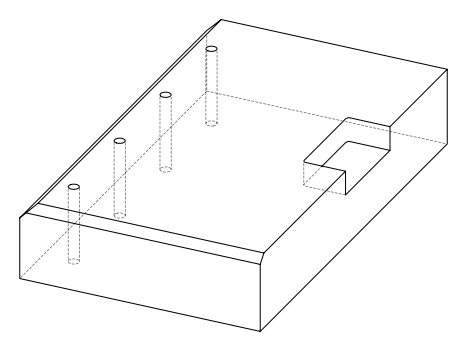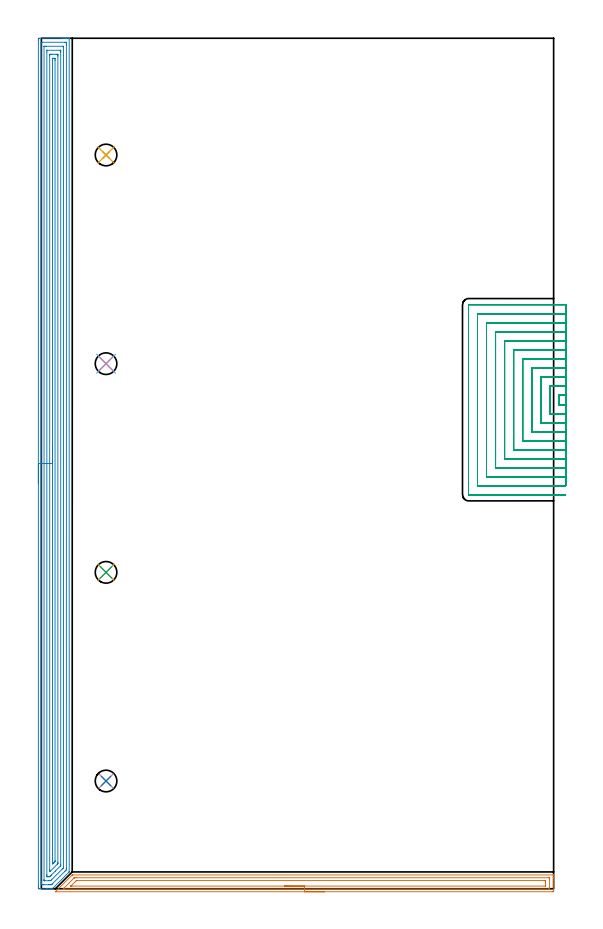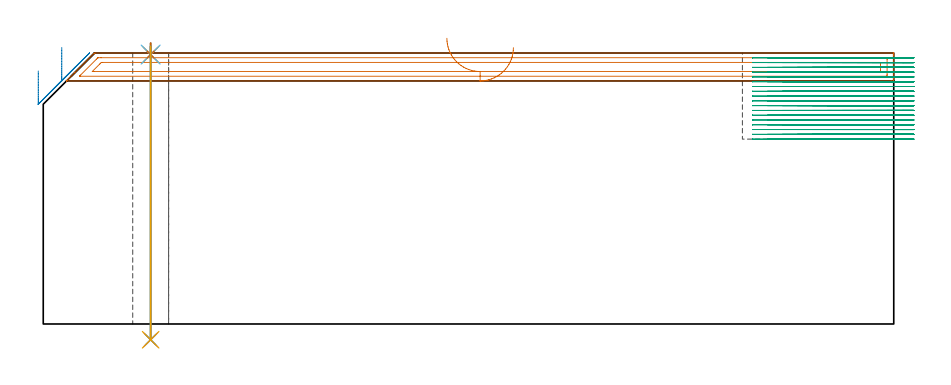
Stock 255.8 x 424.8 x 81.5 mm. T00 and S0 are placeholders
(PLAN: 11 operations, 3 tool changes, 107.2 min)
(1 AREA_MILL | FG_CHAMFER_SURFACE | UGT0205_001 | 6.12 min | 8965 mm3)
(2 AREA_MILL_1 | FG_CHAMFER_SURFACE_1 | UGT0205_001 | 20.52 min | 49976 mm3)
(3 MILL_SLOT | SLOT_PARTIAL_RECTANGULAR | NXT0201_008 | Follow Part, ap 1.5, ae 75% | 79.07 min | 118945 mm3)
(4 SPOT_DRILL | STEP1HOLE | NXT0321_9005460120000 | 0.03 min | 5 mm3)
(5 SPOT_DRILL_1 | STEP1HOLE_1 | NXT0321_9005460120000 | 0.03 min | 7 mm3)
(6 SPOT_DRILL_2 | STEP1HOLE_2 | NXT0321_9005460120000 | 0.03 min | 5 mm3)
(7 SPOT_DRILL_3 | STEP1HOLE_3 | NXT0321_9005460120000 | 0.03 min | 1 mm3)
(8 DRILL_THROUGH_HOLE_INTO_CENTER | STEP1HOLE | UGT0301_220 | 0.35 min | 7437 mm3)
(9 DRILL_THROUGH_HOLE_INTO_CENTER_1 | STEP1HOLE_1 | UGT0301_220 | 0.35 min | 7430 mm3)
(10 DRILL_THROUGH_HOLE_INTO_CENTER_2 | STEP1HOLE_2 | UGT0301_220 | 0.35 min | 7433 mm3)
(11 DRILL_THROUGH_HOLE_INTO_CENTER_3 | STEP1HOLE_3 | UGT0301_220 | 0.35 min | 7431 mm3)
(TOOL UGT0205_001 | Chamfer Mill 20 x 3 x 45 deg. | D20 FL50 Z2)
(TOOL NXT0201_008 | ENDMILL 6mm [2P460-0600-NA 1630] | D6 FL26 Z6)
(TOOL NXT0321_9005460120000 | NC Spot Drill, 142deg, 12mm, Carbide, Uncoated | D12 PA142 FL30 Z2)
(TOOL UGT0301_220 | Twist Drill 10.8 mm | D10.8 PA118 FL92 Z2)
(OP 1 AREA_MILL)
G17 G21 G94 G90
T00 M6
G54
G17 G0 G90 X141.4 Y-1.5 S1061 M3
G43 Z91.5 H0
Z83.1
G94 G1 X141.362 Z82.228 F250.
X141.248 Z81.364
X141.059 Z80.512
X140.797 Z79.68
X140.463 Z78.874
X140.06 Z78.1
X139.591 Z77.364
X139.06 Z76.672
X138.471 Z76.029
X137.828 Z75.44
X137.136 Z74.908
X136.4 Z74.44
X135.626 Z74.037
X134.82 Z73.703
X133.988 Z73.441
X133.136 Z73.252
X132.272 Z73.138
X131.4 Z73.1
X7.088
X7.027 Y-1.496 Z73.103
X7.018 Y-1.493 Z73.105
X7.027 Y-1.472 Z73.126
X9.52 Y1.02 Z75.62
X15.275 Y6.776 Z81.375
X15.395 Y6.894 Z81.492
X15.666 Y6.9 Z81.5
X255.624
X255.791 Y6.897 Z81.488
X255.796 Y6.87 Z81.461
X255.798 Y6.83 Z81.422
X255.8 Y6.408 Z81.007
Y6.086 Z80.685
Y5.381 Z79.977
Y4.136 Z78.733
Y2.7 Z77.296
Y-0.604 Z73.993
X255.798 Y-0.875 Z73.722
X255.793 Y-1.491 Z73.106
X255.177 Y-1.5 Z73.1
X131.4
Y-0.086 Z74.514
X11.198 Y-0.085 Z74.515
X11.093 Y-0.083 Z74.517
X10.902 Y-0.079 Z74.521
X10.979 Y0.019 Z74.619
X11.085 Y0.131 Z74.731
X11.198 Y0.247 Z74.847
X15.999 Y5.049 Z79.649
X16.334 Y5.381 Z79.981
X16.412 Y5.455 Z80.055
X16.435 Y5.473 Z80.073
X16.462 Y5.48 Z80.08
X16.56 Y5.481 Z80.081
X17.35 Y5.486 Z80.086
X17.454
X253.39 Y5.485 Z80.085
X253.494 Y5.483 Z80.083
X253.701 Y5.479 Z80.079
X253.791 Y5.47 Z80.07
X253.794 Y5.44 Z80.04
X253.796 Y5.381 Z79.981
X253.8 Y4.972 Z79.572
X253.799 Y0.503 Z75.103
X253.792 Y0.019 Z74.619
X253.79 Y-0.077 Z74.523
X253.598 Y-0.083 Z74.517
X253.493 Y-0.085 Z74.515
X131.4 Y-0.086 Z74.514
Y1.328 Z75.928
X15.25 Y1.329 Z75.929
X14.818 Y1.331 Z75.931
X14.772 Y1.333 Z75.933
X14.759 Y1.335 Z75.935
Y1.35 Z75.95
X14.761 Y1.357 Z75.957
X14.772 Y1.373 Z75.973
X16.993 Y3.594 Z78.194
X17.225 Y3.823 Z78.423
X17.454 Y4.045 Z78.645
X17.484 Y4.065 Z78.665
X17.506 Y4.067 Z78.667
X17.558 Y4.07 Z78.67
X17.662 Y4.071 Z78.671
X17.87
X251.125
X251.602 Y4.069 Z78.669
X251.76 Y4.066 Z78.666
X251.781 Y4.065 Z78.665
X251.79 Y4.028 Z78.628
X251.795 Y3.923 Z78.523
X251.798 Y3.792 Z78.392
X251.8 Y3.594 Z78.194
Y3.396 Z77.996
Y1.806 Z76.406
Y1.609 Z76.209
X251.796 Y1.411 Z76.011
X251.791 Y1.355 Z75.955
X251.787 Y1.334 Z75.934
X251.78 Y1.333 Z75.933
X251.722 Y1.33 Z75.93
X251.602 Y1.329 Z75.929
X131.4 Y1.328 Z75.928
X130.528 Z75.967
X129.663 Z76.08
X128.812 Z76.269
X127.98 Z76.532
X127.174 Z76.865
X126.4 Z77.268
X125.664 Z77.737
X124.972 Z78.268
X124.329 Z78.857
X123.74 Z79.501
X123.208 Z80.193
X122.74 Z80.928
X122.337 Z81.702
X122.003 Z82.508
X121.741 Z83.34
X121.552 Z84.192
X121.438 Z85.057
X121.4 Z85.928
G0 Z91.5
M5
M2
(OP 2 AREA_MILL_1)
G17 G21 G94 G90
T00 M6
G54
G17 G0 G90 X-1.5 Y202.35 S1061 M3
G43 Z91.5 H0
Z76.1
G94 G1 Y202.388 Z75.228 F250.
Y202.502 Z74.364
Y202.691 Z73.512
Y202.953 Z72.68
Y203.287 Z71.874
Y203.69 Z71.1
Y204.159 Z70.364
Y204.69 Z69.672
Y205.279 Z69.029
Y205.922 Z68.44
Y206.614 Z67.909
Y207.35 Z67.44
Y208.124 Z67.037
Y208.93 Z66.703
Y209.762 Z66.441
Y210.614 Z66.252
Y211.478 Z66.138
Y212.35 Z66.1
Y423.767
X-1.499 Y424.082 Z66.101
X-1.493 Y424.654 Z66.104
X-1.492 Y424.692 Z66.106
X-0.923 Y424.7 Z66.674
X10.652 Z78.246
X11.2 Z78.797
X11.542 Z79.139
X12.091 Z79.687
X12.433 Z80.028
X13.117 Z80.717
X13.457 Z81.056
X13.852 Y424.692 Z81.443
X13.897 Y424.69 Z81.488
X13.9 Y424.528 Z81.5
Y8.659
Y8.406 Z81.484
X13.792 Y8.291 Z81.391
X5.606 Y0.106 Z73.205
X5.521 Y0.023 Z73.119
X5.49 Y0.001 Z73.088
X5.31 Y0. Z72.908
X5.241 Z72.84
X4.419 Z72.014
X3.186 Z70.783
X2.638 Z70.232
X-0.923 Y0.001 Z66.673
X-1.156 Y0.003 Z66.441
X-1.491 Y0.008 Z66.106
X-1.493 Y0.047 Z66.104
X-1.498 Y0.618 Z66.102
X-1.5 Y1.197 Z66.1
Y212.35
X-0.086 Z67.514
X-0.085 Y422.401 Z67.515
X-0.082 Y422.507 Z67.518
X-0.076 Y422.69 Z67.524
X-0.033 Y422.692 Z67.567
X0.455 Y422.699 Z68.055
X11.542 Z79.142
X12.032 Y422.697 Z79.632
X12.433 Y422.69 Z80.033
X12.479 Y422.295 Z80.079
X12.482 Y422.246 Z80.082
X12.486 Y421.401 Z80.086
Y421.348
Y10.393
X12.484 Y9.552 Z80.084
X12.483 Y9.502 Z80.083
X12.479 Y9.451 Z80.079
X12.433 Y9.395 Z80.033
X12.069 Y9.024 Z79.669
X11.709 Y8.659 Z79.309
X5.382 Y2.332 Z72.982
X5.31 Y2.262 Z72.91
X5.059 Y2.021 Z72.659
X4.816 Y2.007 Z72.416
X4.419 Y2.003 Z72.019
X3.932 Y2. Z71.532
X3.529 Z71.129
X1.261 Z68.861
X0.858 Y2.001 Z68.458
X0.368 Y2.003 Z67.968
X-0.033 Y2.01 Z67.567
X-0.079 Y2.405 Z67.521
X-0.082 Y2.454 Z67.518
X-0.086 Y3.299 Z67.514
Y3.352
Y212.35
X1.329 Z68.929
Y420.508
X1.33 Y420.613 Z68.93
X1.333 Y420.665 Z68.933
X1.335 Y420.683 Z68.935
X1.366 Y420.69 Z68.966
X1.559 Y420.698 Z69.159
X1.748 Y420.699 Z69.348
X2.447 Y420.7 Z70.047
X10.652 Y420.699 Z78.252
X10.843 Y420.697 Z78.443
X10.971 Y420.694 Z78.571
X11.065 Y420.689 Z78.665
X11.067 Y420.648 Z78.667
X11.069 Y420.508 Z78.669
X11.071 Y420.088 Z78.671
Y10.682
X11.07 Y10.564 Z78.67
X11.067 Y10.506 Z78.667
X11.065 Y10.48 Z78.665
X11.039 Y10.446 Z78.639
X10.848 Y10.249 Z78.448
X10.652 Y10.051 Z78.252
X10.403 Y9.802 Z78.003
X5.051 Y4.451 Z72.651
X4.789 Y4.192 Z72.389
X4.6 Y4.011 Z72.2
X4.419 Y4.008 Z72.019
X3.719 Y4.001 Z71.319
X1.748 Z69.348
X1.557 Y4.003 Z69.157
X1.429 Y4.006 Z69.029
X1.335 Y4.011 Z68.935
X1.333 Y4.052 Z68.933
X1.331 Y4.192 Z68.931
X1.329 Y4.612 Z68.929
Y212.35
X2.743 Z70.343
Y417.828
X2.745 Y418.614 Z70.345
X2.747 Y418.668 Z70.347
X2.749 Y418.689 Z70.349
X2.769 Y418.691 Z70.369
X2.877 Y418.696 Z70.477
X3.094 Y418.699 Z70.694
X9.314 Z76.914
X9.525 Y418.697 Z77.125
X9.63 Y418.692 Z77.23
X9.651 Y418.69 Z77.251
X9.653 Y418.674 Z77.253
X9.654 Y418.634 Z77.254
X9.657 Y417.933 Z77.257
Y417.828
Y12.232
X9.656 Y11.838 Z77.256
X9.653 Y11.641 Z77.253
X9.65 Y11.544 Z77.25
X9.644 Y11.505 Z77.244
X9.622 Y11.479 Z77.222
X9.489 Y11.339 Z77.089
X6.947 Y8.796 Z74.547
X5.024 Y6.872 Z72.624
X4.721 Y6.57 Z72.321
X4.419 Y6.27 Z72.019
X4.272 Y6.127 Z71.872
X4.166 Y6.027 Z71.766
X3.963 Y6.01 Z71.563
X3.529 Y6. Z71.129
X3.507 Z71.107
X3.086 Y6.001 Z70.686
X2.875 Y6.003 Z70.475
X2.77 Y6.008 Z70.37
X2.749 Y6.01 Z70.349
X2.747 Y6.026 Z70.347
X2.746 Y6.066 Z70.346
X2.743 Y6.767 Z70.343
Y6.872
Y212.35
X4.157 Z71.757
Y416.304
X4.159 Y416.567 Z71.759
X4.161 Y416.642 Z71.761
X4.164 Y416.683 Z71.764
X4.175 Y416.69 Z71.775
X4.255 Y416.694 Z71.855
X4.419 Y416.698 Z72.019
X4.653 Y416.7 Z72.253
X5.31 Z72.91
X7.324 Z74.924
X7.981 Y416.697 Z75.581
X8.221 Y416.694 Z75.821
X8.237 Y416.683 Z75.837
X8.239 Y416.675 Z75.839
X8.242 Y416.041 Z75.842
X8.243 Y415.778 Z75.843
X8.242 Y13.126 Z75.842
X8.241 Y12.865 Z75.841
X8.236 Y12.6 Z75.836
X8.231 Y12.541 Z75.831
X8.208 Y12.514 Z75.808
X8.148 Y12.45 Z75.748
X7.981 Y12.279 Z75.581
X7.958 Y12.256 Z75.558
X4.359 Y8.659 Z71.959
X4.271 Y8.581 Z71.871
X4.164 Y8.514 Z71.764
X4.16 Y8.659 Z71.76
X4.158 Y8.784 Z71.758
X4.157 Y8.922 Z71.757
Y9.552
Y212.35
X5.571 Z73.171
X5.572 Y414.254 Z73.172
X5.574 Y414.57 Z73.174
X5.576 Y414.648 Z73.176
X5.578 Y414.68 Z73.178
X5.609 Y414.69 Z73.209
X5.759 Y414.697 Z73.359
X6.2 Y414.698 Z73.8
X6.65 Y414.697 Z74.25
X6.796 Y414.69 Z74.396
X6.822 Y414.682 Z74.422
X6.824 Y414.632 Z74.424
X6.827 Y414.519 Z74.427
X6.828 Y414.254 Z74.428
X6.829 Y413.623 Z74.429
X6.828 Y14.019 Z74.428
X6.827 Y13.704 Z74.427
X6.824 Y13.625 Z74.424
X6.822 Y13.59 Z74.422
X6.807 Y13.566 Z74.407
X6.731 Y13.486 Z74.331
X6.378 Y13.126 Z73.978
X6.289 Y13.037 Z73.889
X6.2 Y12.948 Z73.8
X5.839 Y12.594 Z73.439
X5.727 Y12.487 Z73.327
X5.578 Y12.36 Z73.178
X5.575 Y12.558 Z73.175
X5.572 Y12.862 Z73.172
X5.571 Y16.86 Z73.171
Y212.35
Y213.222 Z73.209
Y214.087 Z73.323
Y214.938 Z73.512
Y215.77 Z73.774
Y216.576 Z74.108
Y217.35 Z74.511
Y218.086 Z74.98
Y218.778 Z75.511
Y219.421 Z76.1
Y220.01 Z76.743
Y220.542 Z77.435
Y221.01 Z78.171
Y221.413 Z78.945
Y221.747 Z79.751
Y222.009 Z80.583
Y222.198 Z81.435
Y222.312 Z82.3
Y222.35 Z83.171
G0 Z91.5
M5
M2
(OP 3 MILL_SLOT)
G17 G21 G94 G90
T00 M6
G54
G17 G0 G90 X261.8 Y246.7 S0 M3
G43 Z91.5 H1
Z80.061
G94 G1 X258.8 F250.
X258.3
Y241.7
X258.8
X261.8
Y251.2
X258.8
X253.8 F500.
Y237.2
X258.8
X261.8 F250.
Y255.7
X258.8
X249.3 F500.
Y232.7
X258.8
X261.8 F250.
Y260.2
X258.8
X244.8 F500.
Y228.2
X258.8
X261.8 F250.
Y264.7
X258.8
X240.3 F500.
Y223.7
X258.8
X261.8 F250.
Y269.2
X258.8
X235.8 F500.
Y219.2
X258.8
X261.8 F250.
Y273.7
X258.8
X231.3 F500.
Y214.7
X258.8
X261.8 F250.
Y278.2
X258.8
X226.8 F500.
Y210.2
X258.8
X261.8 F250.
Y282.7
X258.8
X222.3 F500.
Y205.7
X258.8
X261.8 F250.
Y287.2
X258.8
X217.8 F500.
Y201.2
X258.8
X261.8 F250.
Y291.7
X258.8
X213.4 F500.
X213.345 Y291.695
X213.305 Y291.655
X213.3 Y291.6
Y196.8
X213.305 Y196.745
X213.345 Y196.705
X213.4 Y196.7
X258.8
X261.8 F250.
G0 Y246.7 Z78.622
G1 X258.8
X258.3
Y241.7
X258.8
X261.8
Y251.2
X258.8
X253.8 F500.
Y237.2
X258.8
X261.8 F250.
Y255.7
X258.8
X249.3 F500.
Y232.7
X258.8
X261.8 F250.
Y260.2
X258.8
X244.8 F500.
Y228.2
X258.8
X261.8 F250.
Y264.7
X258.8
X240.3 F500.
Y223.7
X258.8
X261.8 F250.
Y269.2
X258.8
X235.8 F500.
Y219.2
X258.8
X261.8 F250.
Y273.7
X258.8
X231.3 F500.
Y214.7
X258.8
X261.8 F250.
Y278.2
X258.8
X226.8 F500.
Y210.2
X258.8
X261.8 F250.
Y282.7
X258.8
X222.3 F500.
Y205.7
X258.8
X261.8 F250.
Y287.2
X258.8
X217.8 F500.
Y201.2
X258.8
X261.8 F250.
Y291.7
X258.8
X213.4 F500.
X213.345 Y291.695
X213.305 Y291.655
X213.3 Y291.6
Y196.8
X213.305 Y196.745
X213.345 Y196.705
X213.4 Y196.7
X258.8
X261.8 F250.
G0 Y246.7 Z77.183
G1 X258.8
X258.3
Y241.7
X258.8
X261.8
Y251.2
X258.8
X253.8 F500.
Y237.2
X258.8
X261.8 F250.
Y255.7
X258.8
X249.3 F500.
Y232.7
X258.8
X261.8 F250.
Y260.2
X258.8
X244.8 F500.
Y228.2
X258.8
X261.8 F250.
Y264.7
X258.8
X240.3 F500.
Y223.7
X258.8
X261.8 F250.
Y269.2
X258.8
X235.8 F500.
Y219.2
X258.8
X261.8 F250.
Y273.7
X258.8
X231.3 F500.
Y214.7
X258.8
X261.8 F250.
Y278.2
X258.8
X226.8 F500.
Y210.2
X258.8
X261.8 F250.
Y282.7
X258.8
X222.3 F500.
Y205.7
X258.8
X261.8 F250.
Y287.2
X258.8
X217.8 F500.
Y201.2
X258.8
X261.8 F250.
Y291.7
X258.8
X213.4 F500.
X213.345 Y291.695
X213.305 Y291.655
X213.3 Y291.6
Y196.8
X213.305 Y196.745
X213.345 Y196.705
X213.4 Y196.7
X258.8
X261.8 F250.
G0 Y246.7 Z75.744
G1 X258.8
X258.3
Y241.7
X258.8
X261.8
Y251.2
X258.8
X253.8 F500.
Y237.2
X258.8
X261.8 F250.
Y255.7
X258.8
X249.3 F500.
Y232.7
X258.8
X261.8 F250.
Y260.2
X258.8
X244.8 F500.
Y228.2
X258.8
X261.8 F250.
Y264.7
X258.8
X240.3 F500.
Y223.7
X258.8
X261.8 F250.
Y269.2
X258.8
X235.8 F500.
Y219.2
X258.8
X261.8 F250.
Y273.7
X258.8
X231.3 F500.
Y214.7
X258.8
X261.8 F250.
Y278.2
X258.8
X226.8 F500.
Y210.2
X258.8
X261.8 F250.
Y282.7
X258.8
X222.3 F500.
Y205.7
X258.8
X261.8 F250.
Y287.2
X258.8
X217.8 F500.
Y201.2
X258.8
X261.8 F250.
Y291.7
X258.8
X213.4 F500.
X213.345 Y291.695
X213.305 Y291.655
X213.3 Y291.6
Y196.8
X213.305 Y196.745
X213.345 Y196.705
X213.4 Y196.7
X258.8
X261.8 F250.
G0 Y246.7 Z74.305
G1 X258.8
X258.3
Y241.7
X258.8
X261.8
Y251.2
X258.8
X253.8 F500.
Y237.2
X258.8
X261.8 F250.
Y255.7
X258.8
X249.3 F500.
Y232.7
X258.8
X261.8 F250.
Y260.2
X258.8
X244.8 F500.
Y228.2
X258.8
X261.8 F250.
Y264.7
X258.8
X240.3 F500.
Y223.7
X258.8
X261.8 F250.
Y269.2
X258.8
X235.8 F500.
Y219.2
X258.8
X261.8 F250.
Y273.7
X258.8
X231.3 F500.
Y214.7
X258.8
X261.8 F250.
Y278.2
X258.8
X226.8 F500.
Y210.2
X258.8
X261.8 F250.
Y282.7
X258.8
X222.3 F500.
Y205.7
X258.8
X261.8 F250.
Y287.2
X258.8
X217.8 F500.
Y201.2
X258.8
X261.8 F250.
Y291.7
X258.8
X213.4 F500.
X213.345 Y291.695
X213.305 Y291.655
X213.3 Y291.6
Y196.8
X213.305 Y196.745
X213.345 Y196.705
X213.4 Y196.7
X258.8
X261.8 F250.
G0 Y246.7 Z72.867
G1 X258.8
X258.3
Y241.7
X258.8
X261.8
Y251.2
X258.8
X253.8 F500.
Y237.2
X258.8
X261.8 F250.
Y255.7
X258.8
X249.3 F500.
Y232.7
X258.8
X261.8 F250.
Y260.2
X258.8
X244.8 F500.
Y228.2
X258.8
X261.8 F250.
Y264.7
X258.8
X240.3 F500.
Y223.7
X258.8
X261.8 F250.
Y269.2
X258.8
X235.8 F500.
Y219.2
X258.8
X261.8 F250.
Y273.7
X258.8
X231.3 F500.
Y214.7
X258.8
X261.8 F250.
Y278.2
X258.8
X226.8 F500.
Y210.2
X258.8
X261.8 F250.
Y282.7
X258.8
X222.3 F500.
Y205.7
X258.8
X261.8 F250.
Y287.2
X258.8
X217.8 F500.
Y201.2
X258.8
X261.8 F250.
Y291.7
X258.8
X213.4 F500.
X213.345 Y291.695
X213.305 Y291.655
X213.3 Y291.6
Y196.8
X213.305 Y196.745
X213.345 Y196.705
X213.4 Y196.7
X258.8
X261.8 F250.
G0 Y246.7 Z71.428
G1 X258.8
X258.3
Y241.7
X258.8
X261.8
Y251.2
X258.8
X253.8 F500.
Y237.2
X258.8
X261.8 F250.
Y255.7
X258.8
X249.3 F500.
Y232.7
X258.8
X261.8 F250.
Y260.2
X258.8
X244.8 F500.
Y228.2
X258.8
X261.8 F250.
Y264.7
X258.8
X240.3 F500.
Y223.7
X258.8
X261.8 F250.
Y269.2
X258.8
X235.8 F500.
Y219.2
X258.8
X261.8 F250.
Y273.7
X258.8
X231.3 F500.
Y214.7
X258.8
X261.8 F250.
Y278.2
X258.8
X226.8 F500.
Y210.2
X258.8
X261.8 F250.
Y282.7
X258.8
X222.3 F500.
Y205.7
X258.8
X261.8 F250.
Y287.2
X258.8
X217.8 F500.
Y201.2
X258.8
X261.8 F250.
Y291.7
X258.8
X213.4 F500.
X213.345 Y291.695
X213.305 Y291.655
X213.3 Y291.6
Y196.8
X213.305 Y196.745
X213.345 Y196.705
X213.4 Y196.7
X258.8
X261.8 F250.
G0 Y246.7 Z69.989
G1 X258.8
X258.3
Y241.7
X258.8
X261.8
Y251.2
X258.8
X253.8 F500.
Y237.2
X258.8
X261.8 F250.
Y255.7
X258.8
X249.3 F500.
Y232.7
X258.8
X261.8 F250.
Y260.2
X258.8
X244.8 F500.
Y228.2
X258.8
X261.8 F250.
Y264.7
X258.8
X240.3 F500.
Y223.7
X258.8
X261.8 F250.
Y269.2
X258.8
X235.8 F500.
Y219.2
X258.8
X261.8 F250.
Y273.7
X258.8
X231.3 F500.
Y214.7
X258.8
X261.8 F250.
Y278.2
X258.8
X226.8 F500.
Y210.2
X258.8
X261.8 F250.
Y282.7
X258.8
X222.3 F500.
Y205.7
X258.8
X261.8 F250.
Y287.2
X258.8
X217.8 F500.
Y201.2
X258.8
X261.8 F250.
Y291.7
X258.8
X213.4 F500.
X213.345 Y291.695
X213.305 Y291.655
X213.3 Y291.6
Y196.8
X213.305 Y196.745
X213.345 Y196.705
X213.4 Y196.7
X258.8
X261.8 F250.
G0 Y246.7 Z68.55
G1 X258.8
X258.3
Y241.7
X258.8
X261.8
Y251.2
X258.8
X253.8 F500.
Y237.2
X258.8
X261.8 F250.
Y255.7
X258.8
X249.3 F500.
Y232.7
X258.8
X261.8 F250.
Y260.2
X258.8
X244.8 F500.
Y228.2
X258.8
X261.8 F250.
Y264.7
X258.8
X240.3 F500.
Y223.7
X258.8
X261.8 F250.
Y269.2
X258.8
X235.8 F500.
Y219.2
X258.8
X261.8 F250.
Y273.7
X258.8
X231.3 F500.
Y214.7
X258.8
X261.8 F250.
Y278.2
X258.8
X226.8 F500.
Y210.2
X258.8
X261.8 F250.
Y282.7
X258.8
X222.3 F500.
Y205.7
X258.8
X261.8 F250.
Y287.2
X258.8
X217.8 F500.
Y201.2
X258.8
X261.8 F250.
Y291.7
X258.8
X213.4 F500.
X213.345 Y291.695
X213.305 Y291.655
X213.3 Y291.6
Y196.8
X213.305 Y196.745
X213.345 Y196.705
X213.4 Y196.7
X258.8
X261.8 F250.
G0 Y246.7 Z67.111
G1 X258.8
X258.3
Y241.7
X258.8
X261.8
Y251.2
X258.8
X253.8 F500.
Y237.2
X258.8
X261.8 F250.
Y255.7
X258.8
X249.3 F500.
Y232.7
X258.8
X261.8 F250.
Y260.2
X258.8
X244.8 F500.
Y228.2
X258.8
X261.8 F250.
Y264.7
X258.8
X240.3 F500.
Y223.7
X258.8
X261.8 F250.
Y269.2
X258.8
X235.8 F500.
Y219.2
X258.8
X261.8 F250.
Y273.7
X258.8
X231.3 F500.
Y214.7
X258.8
X261.8 F250.
Y278.2
X258.8
X226.8 F500.
Y210.2
X258.8
X261.8 F250.
Y282.7
X258.8
X222.3 F500.
Y205.7
X258.8
X261.8 F250.
Y287.2
X258.8
X217.8 F500.
Y201.2
X258.8
X261.8 F250.
Y291.7
X258.8
X213.4 F500.
X213.345 Y291.695
X213.305 Y291.655
X213.3 Y291.6
Y196.8
X213.305 Y196.745
X213.345 Y196.705
X213.4 Y196.7
X258.8
X261.8 F250.
G0 Y246.7 Z65.672
G1 X258.8
X258.3
Y241.7
X258.8
X261.8
Y251.2
X258.8
X253.8 F500.
Y237.2
X258.8
X261.8 F250.
Y255.7
X258.8
X249.3 F500.
Y232.7
X258.8
X261.8 F250.
Y260.2
X258.8
X244.8 F500.
Y228.2
X258.8
X261.8 F250.
Y264.7
X258.8
X240.3 F500.
Y223.7
X258.8
X261.8 F250.
Y269.2
X258.8
X235.8 F500.
Y219.2
X258.8
X261.8 F250.
Y273.7
X258.8
X231.3 F500.
Y214.7
X258.8
X261.8 F250.
Y278.2
X258.8
X226.8 F500.
Y210.2
X258.8
X261.8 F250.
Y282.7
X258.8
X222.3 F500.
Y205.7
X258.8
X261.8 F250.
Y287.2
X258.8
X217.8 F500.
Y201.2
X258.8
X261.8 F250.
Y291.7
X258.8
X213.4 F500.
X213.345 Y291.695
X213.305 Y291.655
X213.3 Y291.6
Y196.8
X213.305 Y196.745
X213.345 Y196.705
X213.4 Y196.7
X258.8
X261.8 F250.
G0 Y246.7 Z64.233
G1 X258.8
X258.3
Y241.7
X258.8
X261.8
Y251.2
X258.8
X253.8 F500.
Y237.2
X258.8
X261.8 F250.
Y255.7
X258.8
X249.3 F500.
Y232.7
X258.8
X261.8 F250.
Y260.2
X258.8
X244.8 F500.
Y228.2
X258.8
X261.8 F250.
Y264.7
X258.8
X240.3 F500.
Y223.7
X258.8
X261.8 F250.
Y269.2
X258.8
X235.8 F500.
Y219.2
X258.8
X261.8 F250.
Y273.7
X258.8
X231.3 F500.
Y214.7
X258.8
X261.8 F250.
Y278.2
X258.8
X226.8 F500.
Y210.2
X258.8
X261.8 F250.
Y282.7
X258.8
X222.3 F500.
Y205.7
X258.8
X261.8 F250.
Y287.2
X258.8
X217.8 F500.
Y201.2
X258.8
X261.8 F250.
Y291.7
X258.8
X213.4 F500.
X213.345 Y291.695
X213.305 Y291.655
X213.3 Y291.6
Y196.8
X213.305 Y196.745
X213.345 Y196.705
X213.4 Y196.7
X258.8
X261.8 F250.
G0 Y246.7 Z62.794
G1 X258.8
X258.3
Y241.7
X258.8
X261.8
Y251.2
X258.8
X253.8 F500.
Y237.2
X258.8
X261.8 F250.
Y255.7
X258.8
X249.3 F500.
Y232.7
X258.8
X261.8 F250.
Y260.2
X258.8
X244.8 F500.
Y228.2
X258.8
X261.8 F250.
Y264.7
X258.8
X240.3 F500.
Y223.7
X258.8
X261.8 F250.
Y269.2
X258.8
X235.8 F500.
Y219.2
X258.8
X261.8 F250.
Y273.7
X258.8
X231.3 F500.
Y214.7
X258.8
X261.8 F250.
Y278.2
X258.8
X226.8 F500.
Y210.2
X258.8
X261.8 F250.
Y282.7
X258.8
X222.3 F500.
Y205.7
X258.8
X261.8 F250.
Y287.2
X258.8
X217.8 F500.
Y201.2
X258.8
X261.8 F250.
Y291.7
X258.8
X213.4 F500.
X213.345 Y291.695
X213.305 Y291.655
X213.3 Y291.6
Y196.8
X213.305 Y196.745
X213.345 Y196.705
X213.4 Y196.7
X258.8
X261.8 F250.
G0 Y246.7 Z61.356
G1 X258.8
X258.3
Y241.7
X258.8
X261.8
Y251.2
X258.8
X253.8 F500.
Y237.2
X258.8
X261.8 F250.
Y255.7
X258.8
X249.3 F500.
Y232.7
X258.8
X261.8 F250.
Y260.2
X258.8
X244.8 F500.
Y228.2
X258.8
X261.8 F250.
Y264.7
X258.8
X240.3 F500.
Y223.7
X258.8
X261.8 F250.
Y269.2
X258.8
X235.8 F500.
Y219.2
X258.8
X261.8 F250.
Y273.7
X258.8
X231.3 F500.
Y214.7
X258.8
X261.8 F250.
Y278.2
X258.8
X226.8 F500.
Y210.2
X258.8
X261.8 F250.
Y282.7
X258.8
X222.3 F500.
Y205.7
X258.8
X261.8 F250.
Y287.2
X258.8
X217.8 F500.
Y201.2
X258.8
X261.8 F250.
Y291.7
X258.8
X213.4 F500.
X213.345 Y291.695
X213.305 Y291.655
X213.3 Y291.6
Y196.8
X213.305 Y196.745
X213.345 Y196.705
X213.4 Y196.7
X258.8
X261.8 F250.
G0 Y246.7 Z59.917
G1 X258.8
X258.3
Y241.7
X258.8
X261.8
Y251.2
X258.8
X253.8 F500.
Y237.2
X258.8
X261.8 F250.
Y255.7
X258.8
X249.3 F500.
Y232.7
X258.8
X261.8 F250.
Y260.2
X258.8
X244.8 F500.
Y228.2
X258.8
X261.8 F250.
Y264.7
X258.8
X240.3 F500.
Y223.7
X258.8
X261.8 F250.
Y269.2
X258.8
X235.8 F500.
Y219.2
X258.8
X261.8 F250.
Y273.7
X258.8
X231.3 F500.
Y214.7
X258.8
X261.8 F250.
Y278.2
X258.8
X226.8 F500.
Y210.2
X258.8
X261.8 F250.
Y282.7
X258.8
X222.3 F500.
Y205.7
X258.8
X261.8 F250.
Y287.2
X258.8
X217.8 F500.
Y201.2
X258.8
X261.8 F250.
Y291.7
X258.8
X213.4 F500.
X213.345 Y291.695
X213.305 Y291.655
X213.3 Y291.6
Y196.8
X213.305 Y196.745
X213.345 Y196.705
X213.4 Y196.7
X258.8
X261.8 F250.
G0 Y246.7 Z58.478
G1 X258.8
X258.3
Y241.7
X258.8
X261.8
Y251.2
X258.8
X253.8 F500.
Y237.2
X258.8
X261.8 F250.
Y255.7
X258.8
X249.3 F500.
Y232.7
X258.8
X261.8 F250.
Y260.2
X258.8
X244.8 F500.
Y228.2
X258.8
X261.8 F250.
Y264.7
X258.8
X240.3 F500.
Y223.7
X258.8
X261.8 F250.
Y269.2
X258.8
X235.8 F500.
Y219.2
X258.8
X261.8 F250.
Y273.7
X258.8
X231.3 F500.
Y214.7
X258.8
X261.8 F250.
Y278.2
X258.8
X226.8 F500.
Y210.2
X258.8
X261.8 F250.
Y282.7
X258.8
X222.3 F500.
Y205.7
X258.8
X261.8 F250.
Y287.2
X258.8
X217.8 F500.
Y201.2
X258.8
X261.8 F250.
Y291.7
X258.8
X213.4 F500.
X213.345 Y291.695
X213.305 Y291.655
X213.3 Y291.6
Y196.8
X213.305 Y196.745
X213.345 Y196.705
X213.4 Y196.7
X258.8
X261.8 F250.
G0 Y246.7 Z57.039
G1 X258.8
X258.3
Y241.7
X258.8
X261.8
Y251.2
X258.8
X253.8 F500.
Y237.2
X258.8
X261.8 F250.
Y255.7
X258.8
X249.3 F500.
Y232.7
X258.8
X261.8 F250.
Y260.2
X258.8
X244.8 F500.
Y228.2
X258.8
X261.8 F250.
Y264.7
X258.8
X240.3 F500.
Y223.7
X258.8
X261.8 F250.
Y269.2
X258.8
X235.8 F500.
Y219.2
X258.8
X261.8 F250.
Y273.7
X258.8
X231.3 F500.
Y214.7
X258.8
X261.8 F250.
Y278.2
X258.8
X226.8 F500.
Y210.2
X258.8
X261.8 F250.
Y282.7
X258.8
X222.3 F500.
Y205.7
X258.8
X261.8 F250.
Y287.2
X258.8
X217.8 F500.
Y201.2
X258.8
X261.8 F250.
Y291.7
X258.8
X213.4 F500.
X213.345 Y291.695
X213.305 Y291.655
X213.3 Y291.6
Y196.8
X213.305 Y196.745
X213.345 Y196.705
X213.4 Y196.7
X258.8
X261.8 F250.
G0 Y246.7 Z55.6
G1 X258.8
X258.3
Y241.7
X258.8
X261.8
Y251.2
X258.8
X253.8 F500.
Y237.2
X258.8
X261.8 F250.
Y255.7
X258.8
X249.3 F500.
Y232.7
X258.8
X261.8 F250.
Y260.2
X258.8
X244.8 F500.
Y228.2
X258.8
X261.8 F250.
Y264.7
X258.8
X240.3 F500.
Y223.7
X258.8
X261.8 F250.
Y269.2
X258.8
X235.8 F500.
Y219.2
X258.8
X261.8 F250.
Y273.7
X258.8
X231.3 F500.
Y214.7
X258.8
X261.8 F250.
Y278.2
X258.8
X226.8 F500.
Y210.2
X258.8
X261.8 F250.
Y282.7
X258.8
X222.3 F500.
Y205.7
X258.8
X261.8 F250.
Y287.2
X258.8
X217.8 F500.
Y201.2
X258.8
X261.8 F250.
Y291.7
X258.8
X213.4 F500.
X213.345 Y291.695
X213.305 Y291.655
X213.3 Y291.6
Y196.8
X213.305 Y196.745
X213.345 Y196.705
X213.4 Y196.7
X258.8
X261.8 F250.
G0 Z91.5
M5
M2
(OP 4 SPOT_DRILL)
G17 G21 G94 G90
T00 M6
G54
G17 G0 G90 X32.3 Y53.8 S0 M3
G43 Z91.5 H0
G94 G81 G98 Z81.035 F250. R84.5
G80
M5
M2
(OP 5 SPOT_DRILL_1)
G17 G21 G94 G90
T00 M6
G54
G17 G0 G90 X32.3 Y158. S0 M3
G43 Z91.5 H0
G94 G81 G98 Z81.035 F250. R84.5
G80
M5
M2
(OP 6 SPOT_DRILL_2)
G17 G21 G94 G90
T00 M6
G54
G17 G0 G90 X32.3 Y262.2 S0 M3
G43 Z91.5 H0
G94 G81 G98 Z81.035 F250. R84.5
G80
M5
M2
(OP 7 SPOT_DRILL_3)
G17 G21 G94 G90
T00 M6
G54
G17 G0 G90 X32.3 Y366.4 S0 M3
G43 Z91.5 H0
G94 G81 G98 Z81.035 F250. R84.5
G80
M5
M2
(OP 8 DRILL_THROUGH_HOLE_INTO_CENTER)
G17 G21 G94 G90
T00 M6
G54
G17 G0 G90 X32.3 Y53.8 S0 M3
G43 Z91.5 H0
G94 G73 G98 Z-4.745 F250. Q10.781 R83.5
G80
M5
M2
(OP 9 DRILL_THROUGH_HOLE_INTO_CENTER_1)
G17 G21 G94 G90
T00 M6
G54
G17 G0 G90 X32.3 Y158. S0 M3
G43 Z91.5 H0
G94 G73 G98 Z-4.745 F250. Q10.781 R83.5
G80
M5
M2
(OP 10 DRILL_THROUGH_HOLE_INTO_CENTER_2)
G17 G21 G94 G90
T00 M6
G54
G17 G0 G90 X32.3 Y262.2 S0 M3
G43 Z91.5 H0
G94 G73 G98 Z-4.745 F250. Q10.781 R83.5
G80
M5
M2
(OP 11 DRILL_THROUGH_HOLE_INTO_CENTER_3)
G17 G21 G94 G90
T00 M6
G54
G17 G0 G90 X32.3 Y366.4 S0 M3
G43 Z91.5 H0
G94 G73 G98 Z-4.745 F250. Q10.781 R83.5
G80
M5
M2
